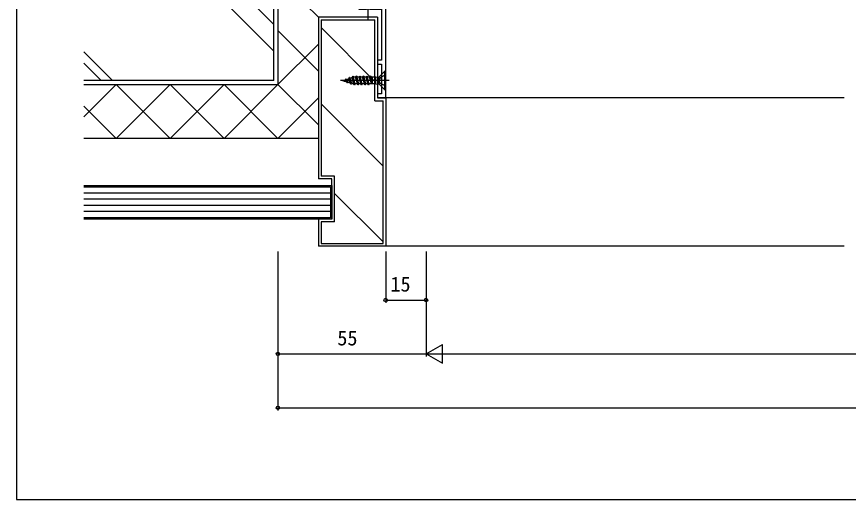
# Model space of a CAD drawing. Units: millimetres, scale not verified. Extents: x -437 to 438, y -681 to 678.
# Drawn here: x -436.8 to -128.1, y -681 to -501.8 of the extents above; entities that cross this region are included whole.
import ezdxf
from ezdxf.enums import TextEntityAlignment as Align

# ---------------------------------------------------------------- set-up
doc = ezdxf.new("R2010")
doc.units = ezdxf.units.MM
doc.header["$LTSCALE"] = 4
for name, color, linetype in [('0-3_YKK_11', 7, 'Continuous'), ('0-4_YKK_12', 2, 'Continuous'), ('0-5_YKK_13', 4, 'Continuous'), ('0-6_YKK_D', 6, 'Continuous'), ('0-7_YKK_ZWAK', 7, 'Continuous'), ('0-8_YSS_K', 3, 'Continuous'), ('0-9_YSS_KE', 3, 'Continuous')]:
    doc.layers.add(name, color=color, linetype=linetype)
doc.styles.add('ＭＳ ゴシック', font='')
doc.styles.get('ＭＳ ゴシック').set_extended_font_data('MS Gothic')

msp = doc.modelspace()

# ---------------------------------------------------------------- linework, layer by layer
at = {"layer": '0-3_YKK_11'}
msp.add_lwpolyline([(-299.8, -532), (-299.8, -497), (-309.8, -497), (-309.8, -499), (-306.971, -499), (-306.779, -498.857), (-305.821, -498.857), (-305.63, -499), (-301.3, -499), (-301.3, -518), (-302.8, -518), (-302.8, -519.5), (-301.3, -519.5), (-301.3, -530.5), (-302.8, -530.5), (-302.8, -532)], close=True, dxfattribs=at)
at = {"layer": '0-4_YKK_12'}
msp.add_line((-129.55, -532), (-299.8, -532), dxfattribs=at)
at = {"layer": '0-5_YKK_13'}
for p, q in [((-306.3, -502.753), (-306.3, -488.07)), ((-314.653, -524.858), (-314.862, -525.22)), ((-314.553, -524.858), (-314.653, -524.858)), ((-314.003, -526.408), (-314.653, -524.858)), ((-314.553, -524.858), (-314.421, -525.086)), ((-314.553, -524.858), (-313.903, -526.408)), ((-314.421, -525.086), (-313.634, -524.845)), ((-313.353, -524.358), (-313.634, -524.845)), ((-313.02, -526.359), (-313.634, -524.845)), ((-313.253, -524.358), (-313.353, -524.358)), ((-313.353, -524.358), (-312.703, -526.908)), ((-313.253, -524.358), (-313.071, -524.673)), ((-312.603, -526.908), (-313.253, -524.358)), ((-313.071, -524.673), (-312.336, -524.448)), ((-312.396, -526.549), (-313.071, -524.673)), ((-312.053, -523.958), (-312.336, -524.448)), ((-311.605, -526.708), (-312.336, -524.448)), ((-311.403, -527.058), (-312.053, -523.958)), ((-311.953, -523.958), (-312.053, -523.958)), ((-311.303, -527.058), (-311.953, -523.958)), ((-311.953, -523.958), (-311.751, -524.308)), ((-310.955, -524.308), (-311.751, -524.308)), ((-311.101, -526.708), (-311.751, -524.308)), ((-310.753, -523.958), (-310.955, -524.308)), ((-310.305, -526.708), (-310.955, -524.308)), ((-310.103, -527.058), (-310.753, -523.958)), ((-310.653, -523.958), (-310.753, -523.958)), ((-310.003, -527.058), (-310.653, -523.958)), ((-310.653, -523.958), (-310.451, -524.308)), ((-309.655, -524.308), (-310.451, -524.308)), ((-309.801, -526.708), (-310.451, -524.308)), ((-309.453, -523.958), (-309.655, -524.308)), ((-309.005, -526.708), (-309.655, -524.308)), ((-308.803, -527.058), (-309.453, -523.958)), ((-309.353, -523.958), (-309.453, -523.958)), ((-308.703, -527.058), (-309.353, -523.958)), ((-309.353, -523.958), (-309.151, -524.308)), ((-308.355, -524.308), (-309.151, -524.308)), ((-308.501, -526.708), (-309.151, -524.308)), ((-308.153, -523.958), (-308.355, -524.308)), ((-307.705, -526.708), (-308.355, -524.308)), ((-307.503, -527.058), (-308.153, -523.958)), ((-308.053, -523.958), (-308.153, -523.958)), ((-307.403, -527.058), (-308.053, -523.958)), ((-308.053, -523.958), (-307.851, -524.308)), ((-307.055, -524.308), (-307.851, -524.308)), ((-307.201, -526.708), (-307.851, -524.308)), ((-306.853, -523.958), (-307.055, -524.308)), ((-306.405, -526.708), (-307.055, -524.308)), ((-306.203, -527.058), (-306.853, -523.958)), ((-306.753, -523.958), (-306.853, -523.958)), ((-306.103, -527.058), (-306.753, -523.958)), ((-306.753, -523.958), (-306.551, -524.308)), ((-305.755, -524.308), (-306.551, -524.308)), ((-305.901, -526.708), (-306.551, -524.308)), ((-305.553, -523.958), (-305.755, -524.308)), ((-305.105, -526.708), (-305.755, -524.308)), ((-304.87, -526.783), (-305.553, -523.958)), ((-305.453, -523.958), (-305.553, -523.958)), ((-304.87, -526.783), (-305.453, -523.958)), ((-305.453, -523.958), (-305.251, -524.308)), ((-304.853, -524.308), (-305.251, -524.308)), ((-304.803, -525.961), (-305.251, -524.308)), ((-303.503, -524.233), (-304.803, -524.233)), ((-304.803, -524.233), (-304.803, -526.783)), ((-303.503, -524.233), (-302.168, -524.108)), ((-303.503, -526.783), (-303.503, -524.233)), ((-302.168, -524.108), (-300.068, -522.007)), ((-302.168, -526.908), (-302.168, -524.108)), ((-300.068, -529.007), (-300.068, -522.007)), ((-298.476, -525.507), (-316.637, -525.508)), ((-315.803, -525.508), (-314.862, -525.22)), ((-315.803, -525.508), (-315.145, -525.709)), ((-315.303, -525.808), (-315.345, -525.648)), ((-315.203, -525.808), (-315.243, -525.679)), ((-315.203, -525.808), (-315.145, -525.709)), ((-315.145, -525.709), (-314.248, -525.983)), ((-314.248, -525.983), (-314.862, -525.22)), ((-313.746, -526.137), (-314.421, -525.086)), ((-313.903, -526.408), (-313.746, -526.137)), ((-313.746, -526.137), (-313.02, -526.359)), ((-312.603, -526.908), (-312.396, -526.549)), ((-312.396, -526.549), (-311.878, -526.708)), ((-311.605, -526.708), (-311.878, -526.708)), ((-311.303, -527.058), (-311.101, -526.708)), ((-310.305, -526.708), (-311.101, -526.708)), ((-310.003, -527.058), (-309.801, -526.708)), ((-309.005, -526.708), (-309.801, -526.708)), ((-308.703, -527.058), (-308.501, -526.708)), ((-307.705, -526.708), (-308.501, -526.708)), ((-307.403, -527.058), (-307.201, -526.708)), ((-306.405, -526.708), (-307.201, -526.708)), ((-306.103, -527.058), (-305.901, -526.708)), ((-305.105, -526.708), (-305.901, -526.708)), ((-304.87, -526.783), (-305.105, -526.708)), ((-303.503, -526.783), (-304.87, -526.783)), ((-303.503, -526.783), (-302.168, -526.908)), ((-302.168, -526.908), (-300.068, -529.007))]:
    msp.add_line(p, q, dxfattribs=at)
for points in [[(-304.803, -524.233), (-304.853, -524.308), (-304.803, -525.961)], [(-299.803, -523.407), (-301.765, -524.378), (-302.366, -525.508)], [(-300.068, -529.007), (-299.803, -529.007), (-299.803, -522.007), (-300.068, -522.007)], [(-315.203, -525.808), (-315.303, -525.808), (-315.406, -525.629)], [(-313.903, -526.408), (-314.003, -526.408), (-314.248, -525.983)], [(-312.603, -526.908), (-312.703, -526.908), (-313.02, -526.359)], [(-311.303, -527.058), (-311.403, -527.058), (-311.605, -526.708)], [(-310.003, -527.058), (-310.103, -527.058), (-310.305, -526.708)], [(-308.703, -527.058), (-308.803, -527.058), (-309.005, -526.708)], [(-307.403, -527.058), (-307.503, -527.058), (-307.705, -526.708)], [(-306.103, -527.058), (-306.203, -527.058), (-306.405, -526.708)], [(-299.803, -527.607), (-301.765, -526.638), (-302.366, -525.508)]]:
    msp.add_lwpolyline(points, dxfattribs=at)
at = {"layer": '0-6_YKK_D'}
for p, q in [((-339.8, -589), (-339.8, -648)), ((-339.8, -589), (-339.8, -628)), ((-299.8, -589), (-299.8, -608)), ((-284.8, -589), (-284.8, -628)), ((-284.8, -589), (-284.8, -608)), ((-284.8, -589), (-284.8, -628)), ((-299.8, -607), (-284.8, -607)), ((-284.8, -627), (-278.738, -623.5)), ((-278.738, -630.5), (-278.738, -623.5)), ((-339.8, -627), (-284.8, -627)), ((-284.8, -627), (-278.738, -630.5)), ((-284.8, -627), (-272.676, -627)), ((-277.8, -627), (279.2, -627)), ((-339.8, -647), (341.199, -647))]:
    msp.add_line(p, q, dxfattribs=at)
for centre in [(-299.8, -607), (-284.8, -607), (-339.8, -627), (-339.8, -647)]:
    msp.add_circle(centre, 0.637, dxfattribs=at)
at = {"layer": '0-7_YKK_ZWAK'}
msp.add_line((-436.8, 644), (-436.8, -681), dxfattribs=at)
msp.add_lwpolyline([(-436.8, -681), (438.2, -681), (438.2, 644)], dxfattribs=at)
at = {"layer": '0-8_YSS_K'}
for p, q in [((-341.3, -525.5), (-341.3, -418.329)), ((-411.8, -434.242), (-341.3, -504.742)), ((-411.8, -444.142), (-341.3, -514.642)), ((-324.8, -502.001), (-329.8, -497.001)), ((-323.8, -503), (-323.8, -561)), ((-323.8, -503), (-303.8, -503)), ((-303.8, -533), (-303.8, -503)), ((-323.8, -505.863), (-303.8, -525.863)), ((-324.8, -522), (-339.8, -507.001)), ((-324.8, -512), (-339.8, -527)), ((-411.8, -514.853), (-401.153, -525.5)), ((-411.8, -519.095), (-405.395, -525.5)), ((-341.3, -525.5), (-411.8, -525.5)), ((-399.8, -527), (-411.8, -539)), ((-411.8, -527), (-339.8, -527)), ((-379.8, -527), (-399.8, -547)), ((-379.8, -547), (-399.8, -527)), ((-359.8, -527), (-379.8, -547)), ((-359.8, -547), (-379.8, -527)), ((-339.8, -547), (-359.8, -527)), ((-339.8, -527), (-359.8, -547)), ((-324.8, -542), (-339.8, -527)), ((-324.8, -532), (-339.8, -547)), ((-303.8, -533), (-300.8, -533)), ((-300.8, -586), (-300.8, -533)), ((-399.8, -547), (-411.8, -535)), ((-323.8, -534.147), (-300.801, -557.147)), ((-318.801, -561), (-323.8, -561)), ((-318.801, -578), (-318.801, -561)), ((-320.3, -567.3), (-411.8, -567.3)), ((-318.801, -567.431), (-300.8, -585.431)), ((-320.3, -569.6), (-411.8, -569.6)), ((-320.3, -571.9), (-411.8, -571.9)), ((-320.3, -574.2), (-411.8, -574.2)), ((-323.8, -578), (-323.8, -586)), ((-318.801, -578), (-323.8, -578)), ((-323.8, -586), (-300.8, -586)), ((-129.55, -587), (-299.801, -587))]:
    msp.add_line(p, q, dxfattribs=at)
for points in [[(-411.8, -564.5), (-319.8, -564.5), (-319.8, -577), (-411.8, -577)], [(-411.8, -565), (-320.3, -565), (-320.3, -576.5), (-411.8, -576.5)]]:
    msp.add_lwpolyline(points, dxfattribs=at)
at = {"layer": '0-9_YSS_KE'}
for p, q in [((-339.8, -419.5), (-339.8, -527)), ((-324.8, -502), (-324.801, -562)), ((-302.8, -502), (-324.8, -502)), ((-302.8, -502), (-302.8, -532)), ((-411.8, -527), (-339.8, -527)), ((-299.8, -532), (-302.8, -532)), ((-299.8, -532), (-299.801, -587)), ((-339.8, -547), (-411.8, -547)), ((-324.8, -547), (-339.8, -547)), ((-319.801, -562), (-324.801, -562)), ((-319.801, -577), (-319.801, -562)), ((-324.801, -577), (-324.801, -587)), ((-319.801, -577), (-324.801, -577)), ((-299.801, -587), (-324.801, -587))]:
    msp.add_line(p, q, dxfattribs=at)

# ---------------------------------------------------------------- texts
at = {"layer": '0-6_YKK_D', "style": 'ＭＳ ゴシック'}
for s, p in [('15', (-298.053, -605.5)), ('55', (-317.755, -625.5))]:
    msp.add_text(s, height=5.499, dxfattribs=at).set_placement(p, align=Align.BOTTOM_LEFT)

doc.saveas('drawing.dxf')
